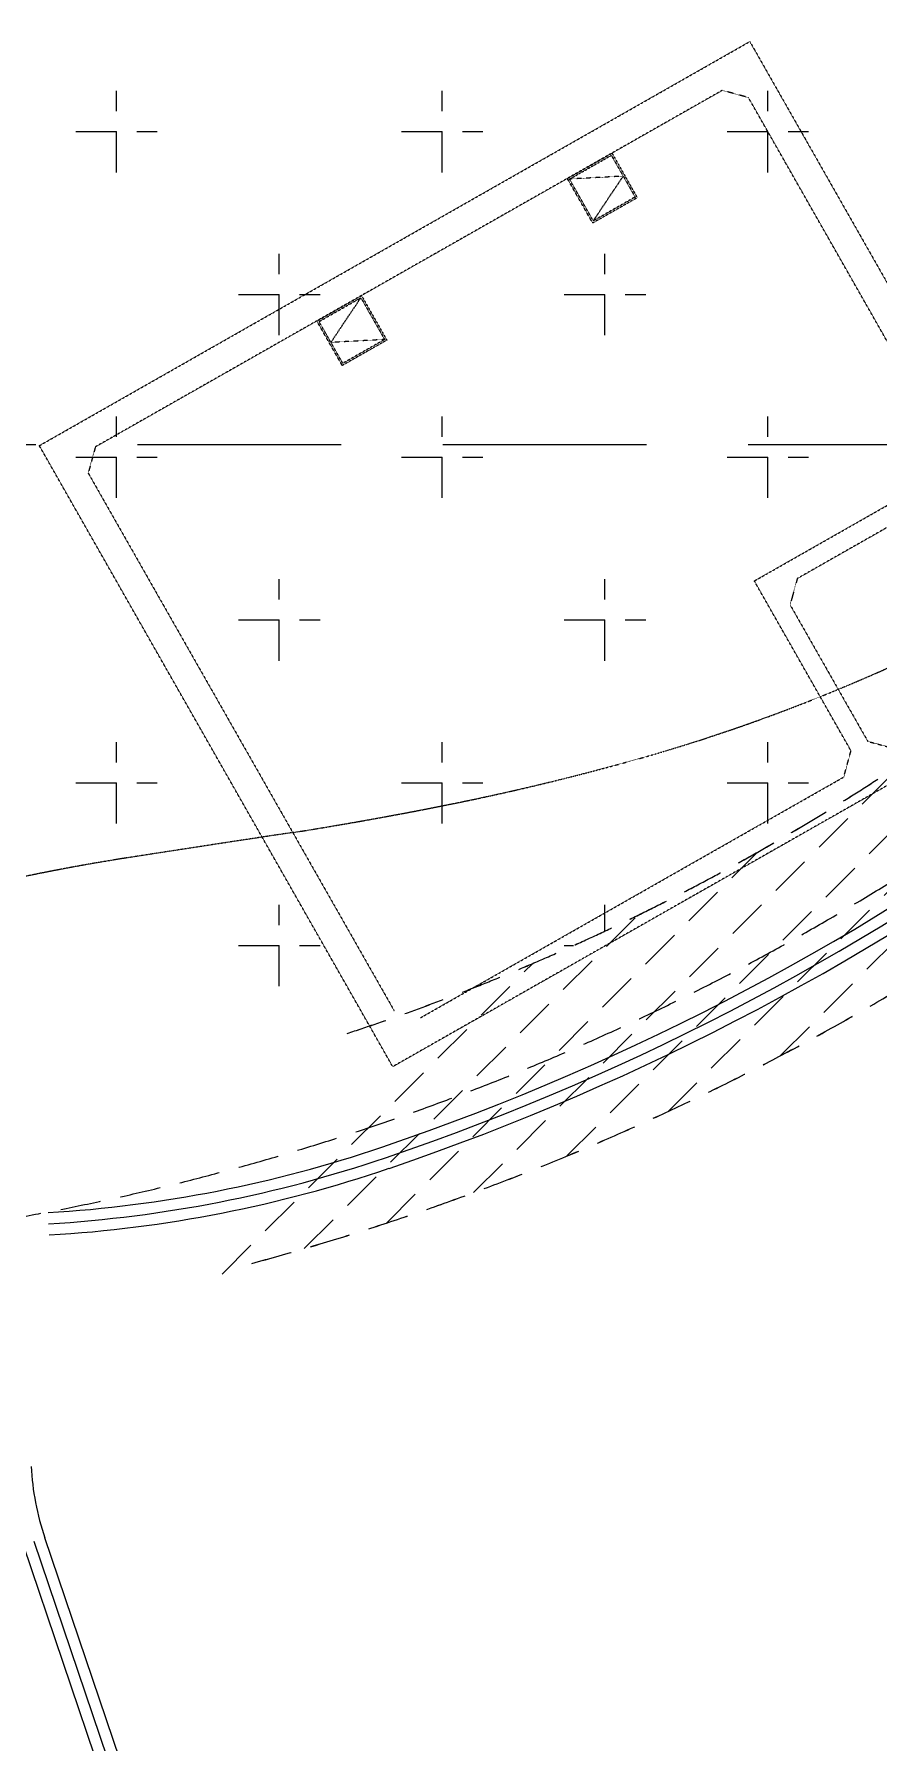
# Model space of a CAD drawing. Header units: millimetres. Extents: x 832728086 to 834530684, y 817551485 to 818349469.
# Drawn here: x 834259812 to 834272987, y 817852319 to 817878981 of the extents above; entities that cross this region are included whole.
import ezdxf

# ---------------------------------------------------------------- set-up
doc = ezdxf.new("R2010")
doc.units = ezdxf.units.MM
doc.header["$LTSCALE"] = 100
doc.linetypes.add('Hidden', pattern=[9.525, 6.35, -3.175])
doc.layers.add('+C-160', color=160, linetype='Hidden')
doc.layers.add('000-Tactile-l', color=8, linetype='Continuous')

# ---------------------------------------------------------------- blocks, each defined once
blk = doc.blocks.new('tactile')
at = {"layer": '000-Tactile-l', "ltscale": 5e-05}
for p, q in [((834263.109, 817845.389), (834259.702, 817855.453)), ((834263.275, 817845.446), (834259.868, 817855.509)), ((834263.441, 817845.502), (834260.034, 817855.565))]:
    blk.add_line(p, q, dxfattribs=at)
for centre, radius, start, end in [((834252.722, 817898.594), 39.011, 288.7977, 325.1524), ((834252.722, 817898.594), 39.186, 288.7977, 325.1524), ((834252.722, 817898.594), 39.361, 288.7977, 325.1524), ((834258.904, 817880.432), 19.825, 273.4118, 288.7977), ((834258.904, 817880.432), 20, 273.4086, 288.7977), ((834258.904, 817880.432), 20.175, 273.4055, 288.7977), ((834263.989, 817856.904), 4.175, 183.0505, 198.7034)]:
    blk.add_arc(centre, radius, start, end, dxfattribs=at)
blk = doc.blocks.new('A$C062A3D83')
at = {"layer": '+C-160'}
for p, q in [((-53633, -143089), (-9347, -98803)), ((-51879, -142218), (-32601, -122941)), ((-62238, -128435), (-62238, -127165)), ((-57158, -128435), (-57158, -127165)), ((-52078, -128435), (-52078, -127165)), ((-62873, -127800), (-61603, -127800)), ((-57793, -127800), (-56523, -127800)), ((-52713, -127800), (-51443, -127800)), ((-59698, -130975), (-59698, -129705)), ((-54618, -130975), (-54618, -129705)), ((-60333, -130340), (-59063, -130340)), ((-55253, -130340), (-53983, -130340)), ((-62238, -133515), (-62238, -132245)), ((-57158, -133515), (-57158, -132245)), ((-52078, -133515), (-52078, -132245)), ((-62873, -132880), (-61603, -132880)), ((-57793, -132880), (-56523, -132880)), ((-52713, -132880), (-51443, -132880)), ((-55212, -143784), (-45811, -134382)), ((-59698, -136055), (-59698, -134785)), ((-54618, -136055), (-54618, -134785)), ((-60333, -135420), (-59063, -135420)), ((-55253, -135420), (-53983, -135420)), ((-62238, -138595), (-62238, -137325)), ((-57158, -138595), (-57158, -137325)), ((-52078, -138595), (-52078, -137325)), ((-56667, -144355), (-49931, -137619)), ((-62873, -137960), (-61603, -137960)), ((-57793, -137960), (-56523, -137960)), ((-52713, -137960), (-51443, -137960)), ((-58026, -144830), (-52243, -139047)), ((-59698, -141135), (-59698, -139865)), ((-54618, -140275), (-54618, -139865)), ((-59309, -145230), (-54111, -140031)), ((-60333, -140500), (-59063, -140500)), ((-55253, -140500), (-55108, -140500)), ((-60591, -145627), (-55743, -140779))]:
    blk.add_line(p, q, dxfattribs=at)
at = {"layer": '+C-160', "ltscale": 0.0001}
for p, q in [((-63441, -132699), (-52359, -126394)), ((-52359, -126394), (-46845, -136086)), ((-52788, -127156), (-62567, -132719)), ((-52379, -127269), (-52788, -127156)), ((-49264, -132745), (-52379, -127269)), ((-55205, -128531), (-54509, -128135)), ((-55171, -128540), (-54519, -128170)), ((-54519, -128170), (-54148, -128821)), ((-54509, -128135), (-54114, -128831)), ((-54333, -128495), (-55171, -128540)), ((-54800, -129192), (-54333, -128495)), ((-54809, -129226), (-55205, -128531)), ((-54800, -129192), (-55171, -128540)), ((-54114, -128831), (-54809, -129226)), ((-54148, -128821), (-54800, -129192)), ((-59112, -130754), (-58416, -130358)), ((-58416, -130358), (-58021, -131054)), ((-59078, -130763), (-58426, -130392)), ((-58892, -131089), (-58426, -130392)), ((-58426, -130392), (-58055, -131044)), ((-58716, -131449), (-59112, -130754)), ((-58707, -131415), (-59078, -130763)), ((-58055, -131044), (-58892, -131089)), ((-58021, -131054), (-58716, -131449)), ((-58055, -131044), (-58707, -131415)), ((-57928, -142390), (-63441, -132699)), ((-62567, -132719), (-62679, -133128)), ((-62679, -133128), (-57907, -141516)), ((-52288, -134810), (-49376, -133154)), ((-49228, -133414), (-51618, -134774)), ((-50780, -137461), (-52288, -134810)), ((-51618, -134774), (-51731, -135183)), ((-51731, -135183), (-50519, -137313)), ((-46845, -136086), (-57928, -142390)), ((-50892, -137870), (-50780, -137461)), ((-50519, -137313), (-50110, -137425)), ((-57498, -141628), (-50892, -137870))]:
    blk.add_line(p, q, dxfattribs=at)
at = {"layer": '+C-160', "ltscale": 5}
blk.add_line((122242, -132688), (-103017, -132688), dxfattribs=at)
at = {"layer": '+C-160'}
for centre, radius, start, end in [((-70611, -106666), 38686, 250.1506, 325.1524), ((-70611, -106666), 40186, 285.1225, 325.1524), ((-69663, -108257), 35376, 288.1563, 313.4438)]:
    blk.add_arc(centre, radius, start, end, dxfattribs=at)
at = {"layer": '+C-160', "ltscale": 5e-05}
for centre, radius, start, end in [((-61884, -110179), 28492, 285.4626, 294.2857), ((-64850, -99484), 39590, 281.6468, 285.4737), ((-68728, -80332), 59131, 279.0144, 281.58116), ((5146, -569286), 435374, 98.53417, 98.88174), ((-56750, -172844), 34130, 98.9754, 101.9266)]:
    blk.add_arc(centre, radius, start, end, dxfattribs=at)
at = {"layer": '+C-160'}
for centre, major_axis, start_param, end_param in [((-70611, -106666), (-13505, 37848), 3.062793, 3.761446), ((-69663, -108257), (-11327, 33513), 3.132539, 3.573888)]:
    blk.add_ellipse(centre, major_axis=major_axis, ratio=1, start_param=start_param, end_param=end_param, dxfattribs=at)

msp = doc.modelspace()

# ---------------------------------------------------------------- block references
at = {"layer": '+C-160', "ltscale": 5}
msp.add_blockref('A$C062A3D83', (834323333.3128, 818005260.0327), dxfattribs=at)
at = {"layer": '000-Tactile-l', "xscale": 1000, "yscale": 1000, "zscale": 1000}
msp.add_blockref('tactile', (-56.4905, -49.2817, -0.0703), dxfattribs=at)

doc.saveas('drawing.dxf')
